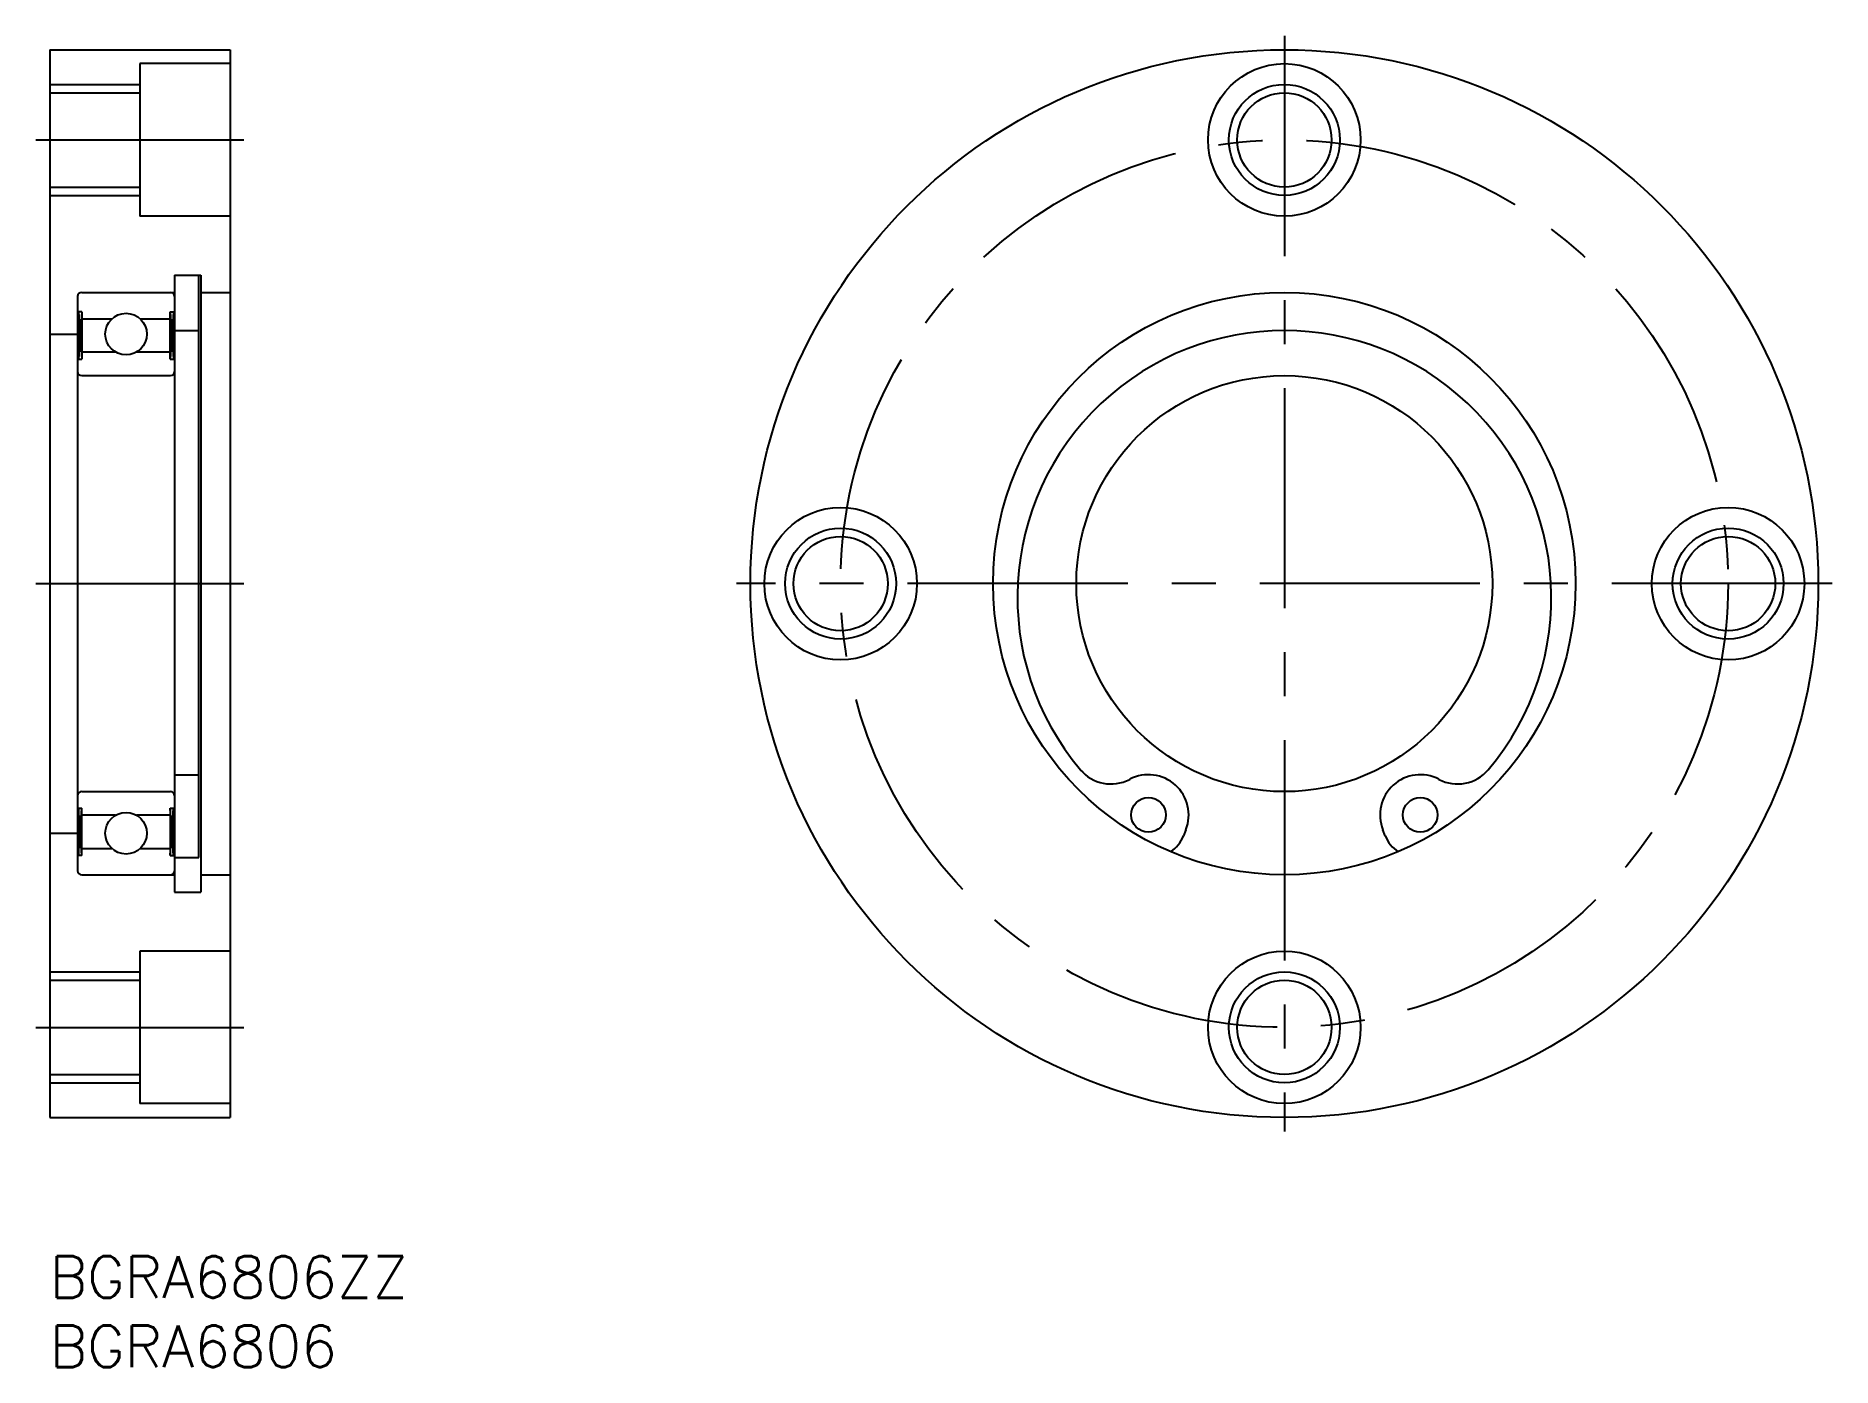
# Model space of a CAD drawing. Extents: x -1 to 129, y -8 to 88.
import ezdxf

# ---------------------------------------------------------------- set-up
doc = ezdxf.new("R2010")
doc.units = 0
doc.header["$LTSCALE"] = 0.5
doc.linetypes.add('CENTER', pattern=[50.8, 31.75, -6.35, 6.35, -6.35])
for name, color, linetype in [('MSM_CENTER', 1, 'CENTER'), ('MSM_CONTINUOUS', 7, 'CONTINUOUS'), ('MSM_NARROW', 5, 'CONTINUOUS'), ('MSM_PART_NUMBER', 7, 'CONTINUOUS')]:
    doc.layers.add(name, color=color, linetype=linetype)
doc.styles.get("Standard").update_dxf_attribs({"font": 'txt.shx', "height": 3, "bigfont": 'bigfont.shx'})

# ---------------------------------------------------------------- blocks, each defined once
blk = doc.blocks.new('*U9')
at = {"layer": 'MSM_PART_NUMBER'}
blk.add_text('BGRA6806ZZ', height=3, dxfattribs=at).set_placement((0, -3))
blk = doc.blocks.new('*U10')
at = {"layer": 'MSM_PART_NUMBER'}
blk.add_text('BGRA6806', height=3, dxfattribs=at).set_placement((0, -8))

msp = doc.modelspace()

# ---------------------------------------------------------------- linework, layer by layer
at = {"layer": 'MSM_CENTER'}
for p, q in [((89.03, 88), (89.03, 9)), ((-1, 80.5), (14, 80.5)), ((-1, 48.5), (14, 48.5)), ((128.53, 48.5), (49.53, 48.5)), ((-1, 16.5), (14, 16.5))]:
    msp.add_line(p, q, dxfattribs=at)
msp.add_circle((89.03, 48.5), 32, dxfattribs=at)
at = {"layer": 'MSM_CONTINUOUS'}
for p, q in [((0, 87), (0, 10)), ((0, 87), (13, 87)), ((13, 87), (13, 10)), ((13, 86), (6.5, 86)), ((6.5, 86), (6.5, 75)), ((0, 83.9), (6.5, 83.9)), ((0, 77.1), (6.5, 77.1)), ((13, 75), (6.5, 75)), ((9, 70.75), (9, 26.25)), ((9, 70.75, 0.88), (10.9, 70.75, 0.88)), ((10.75, 28.74, 1.25), (10.75, 70.75, 1.25)), ((10.9, 70.75), (10.9, 26.25)), ((2, 69.2), (2, 27.8)), ((2.3, 69.5), (9, 69.5)), ((10.9, 69.5), (13, 69.5)), ((2.32, 68.11), (2, 68.11)), ((2.08, 64.7), (2.08, 68.11)), ((2.08, 68.11), (2.32, 64.7)), ((2.32, 68.11), (2.08, 64.7)), ((2.32, 68.11), (2.32, 64.7)), ((2.32, 67.6), (4.48, 67.6)), ((6.52, 67.6), (8.68, 67.6)), ((8.68, 68.11), (9, 68.11)), ((8.68, 68.11), (8.92, 64.7)), ((8.92, 68.11), (8.68, 64.7)), ((8.68, 64.7), (8.68, 68.11)), ((8.92, 68.11), (8.92, 64.7)), ((0, 66.5), (2, 66.5)), ((9, 66.75, 0.88), (10.75, 66.75, 0.88)), ((4.75, 65.2), (2.32, 65.2)), ((8.68, 65.2), (6.25, 65.2)), ((2, 64.7), (2.32, 64.7)), ((2.3, 63.5), (8.7, 63.5)), ((8.68, 64.7), (9, 64.7)), ((9, 34.72, 0.88), (10.75, 34.72, 0.88)), ((2.3, 33.5), (8.7, 33.5)), ((2, 32.3), (2.32, 32.3)), ((2.08, 32.3), (2.08, 28.89)), ((2.08, 28.89), (2.32, 32.3)), ((2.32, 28.89), (2.08, 32.3)), ((2.32, 28.89), (2.32, 32.3)), ((4.75, 31.8), (2.32, 31.8)), ((8.68, 31.8), (6.25, 31.8)), ((8.68, 32.3), (9, 32.3)), ((8.68, 28.89), (8.92, 32.3)), ((8.92, 28.89), (8.68, 32.3)), ((8.68, 32.3), (8.68, 28.89)), ((8.92, 28.89), (8.92, 32.3)), ((0, 30.5), (2, 30.5)), ((81.92, 30.74), (81.75, 30.31)), ((96.31, 30.31), (96.13, 30.74)), ((2.32, 28.89), (2, 28.89)), ((2.32, 29.4), (4.48, 29.4)), ((6.52, 29.4), (8.68, 29.4)), ((8.68, 28.89), (9, 28.89)), ((9, 28.74, 0.88), (10.75, 28.74, 0.88)), ((2.3, 27.5), (9, 27.5)), ((10.9, 27.5), (13, 27.5)), ((9, 26.25, 0.88), (10.9, 26.25, 0.88)), ((6.5, 22), (6.5, 11)), ((13, 22), (6.5, 22)), ((0, 19.9), (6.5, 19.9)), ((0, 13.1), (6.5, 13.1)), ((13, 11), (6.5, 11)), ((0, 10), (13, 10))]:
    msp.add_line(p, q, dxfattribs=at)
for centre, radius in [((89.03, 48.5), 38.5), ((89.03, 80.5), 5.5), ((89.03, 80.5), 3.4), ((89.03, 48.5), 21), ((5.5, 66.5), 1.5), ((89.03, 48.5), 15), ((57.03, 48.5), 5.5), ((121.03, 48.5), 5.5), ((57.03, 48.5), 3.4), ((121.03, 48.5), 3.4), ((79.23, 31.82), 1.25), ((98.83, 31.82), 1.25), ((5.5, 30.5), 1.5), ((89.03, 16.5), 5.5), ((89.03, 16.5), 3.4)]:
    msp.add_circle(centre, radius, dxfattribs=at)
for centre, radius, start, end in [((2.3, 69.2), 0.3, 90, 180), ((8.7, 69.2), 0.3, 0, 90), ((89.03, 47.5), 19.25, 319.8252, 220.1748), ((2.3, 63.8), 0.3, 180, 270), ((8.7, 63.8), 0.3, 270, 0), ((76.53, 36.95), 2.9, 220.1748, 297.6623), ((101.52, 36.95), 2.9, 242.3377, 319.8252), ((79.23, 31.82), 2.9, 338.1911, 117.6623), ((98.83, 31.82), 2.9, 62.3377, 201.8089), ((2.3, 33.2), 0.3, 90, 180), ((8.7, 33.2), 0.3, 0, 90), ((79.43, 31.24), 2.5, 304.0128, 338.1911), ((98.63, 31.24), 2.5, 201.8089, 235.9872), ((2.3, 27.8), 0.3, 180, 270), ((8.7, 27.8), 0.3, 270, 0)]:
    msp.add_arc(centre, radius, start, end, dxfattribs=at)
at = {"layer": 'MSM_NARROW'}
for p, q in [((0, 84.5), (6.5, 84.5)), ((0, 76.5), (6.5, 76.5)), ((0, 20.5), (6.5, 20.5)), ((0, 12.5), (6.5, 12.5))]:
    msp.add_line(p, q, dxfattribs=at)
for centre in [(89.03, 80.5), (57.03, 48.5), (121.03, 48.5), (89.03, 16.5)]:
    msp.add_circle(centre, 4, dxfattribs=at)

# ---------------------------------------------------------------- block references
at = {"layer": 'MSM_CONTINUOUS'}
for name in ['*U9', '*U10']:
    msp.add_blockref(name, (0, 0), dxfattribs=at)

doc.saveas('drawing.dxf')
